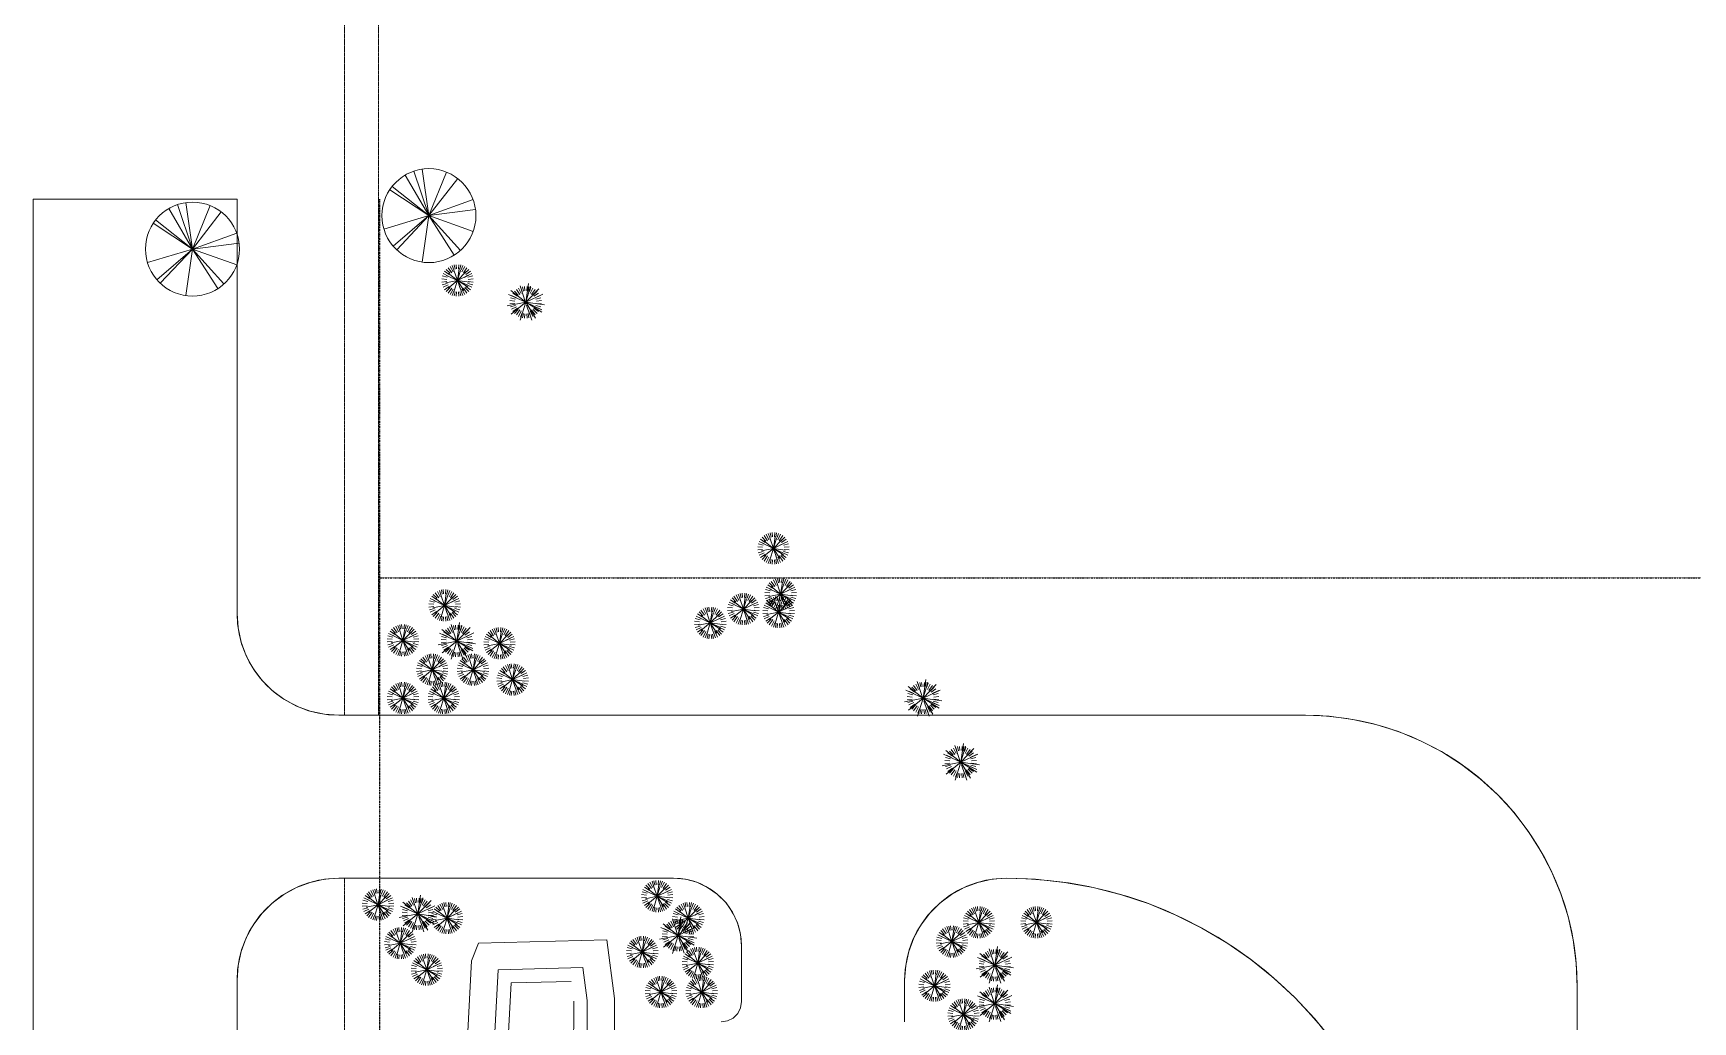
# Model space of a CAD drawing. Header units: inches. Extents: x -1442 to 61540, y -36095 to 93.
# Drawn here: x 20372 to 23303, y -19983 to -18236 of the extents above; entities that cross this region are included whole.
import ezdxf

# ---------------------------------------------------------------- set-up
doc = ezdxf.new("R2010")
doc.units = ezdxf.units.IN
doc.header["$MEASUREMENT"] = 0
doc.header["$XCLIPFRAME"] = 2
doc.linetypes.add('Center 1_4_', pattern=[0.53125, 0.25, -0.09375, 0.09375, -0.09375])
doc.linetypes.add('Hidden 1_8_', pattern=[0.1875, 0.125, -0.0625])
for name, color, linetype, lineweight in [('A-DETL-HDLN', 90, 'Hidden 1_8_', 9), ('BMP', 80, 'Continuous', 9), ('C-TOPO', 7, 'Continuous', 9), ('EOP-EX', 125, 'Continuous', 9), ('EOP-PR', 4, 'Continuous', 9), ('G-ANNO-REFR', 1, 'Continuous', 9), ('L-PLNT', 71, 'Continuous', 9), ('PROP', 3, 'Center 1_4_', 25)]:
    doc.layers.add(name, color=color, linetype=linetype, lineweight=lineweight)
picture_1 = doc.add_image_def('image1.jpg', size_in_pixel=(1920, 1080))

# ---------------------------------------------------------------- blocks, each defined once
blk = doc.blocks.new('RPC Shrub - Thevetia 5_-6_-1519637-Site Locator Map')
at = {"layer": 'L-PLNT'}
for p, q in [((0, 0), (-14.3, 30.1)), ((0, 0), (4.8, 33)), ((0, 0), (-33, 4.8)), ((0, 0), (-28.2, 8.7)), ((-27.9, 2.4), (-20.3, 1.7)), ((-27.4, 5.7), (-19.8, 4.1)), ((-26.5, 9.2), (-18.9, 6.4)), ((-24.9, 12.8), (-15.3, 7.8)), ((0, 0), (-23.8, 23.4)), ((-22.5, 16.6), (-13.5, 10.3)), ((0, 0), (-20.6, -26.2)), ((-19.6, 20), (-12.7, 13.1)), ((-16.3, 22.7), (-10.6, 14.5)), ((0, 0), (-13.9, -30.3)), ((-13.3, 27.8), (-8.6, 18.1)), ((-12.1, 25.3), (-7.9, 16.4)), ((-8, 26.8), (-5.6, 18)), ((-2.9, 27.8), (-2, 19)), ((0, 0), (13.1, 28.4)), ((0, 0), (17.6, 28.3)), ((0, 0), (28.4, 17.5)), ((0, 0), (31.9, -9.8)), ((0, 0), (21, -25.9)), ((0, 0), (6.5, -32.7)), ((2.9, 27.8), (2, 19)), ((4.9, 1.6), (22, 7.4)), ((8, 26.8), (5.6, 18)), ((12.1, 25.3), (7.9, 16.4)), ((16.3, 22.7), (10.6, 14.5)), ((19.6, 20), (12.7, 13.1)), ((22.5, 16.6), (13.5, 10.3)), ((24.9, 12.8), (15.3, 7.8)), ((26.5, 9.2), (18.9, 6.4)), ((27.4, 5.7), (19.8, 4.1)), ((27.9, 2.4), (20.3, 1.7)), ((31.6, 10.7), (20.8, 7.1)), ((-29.1, -10.1), (0.5, -0.2)), ((-27.9, -2.4), (-20.3, -1.7)), ((-27.4, -5.7), (-19.8, -4.1)), ((-26.5, -9.2), (-18.9, -6.4)), ((-24.9, -12.8), (-15.3, -7.8)), ((-22.5, -16.6), (-13.5, -10.3)), ((-19.6, -20), (-12.7, -13.1)), ((-16.3, -22.7), (-10.6, -14.5)), ((-12.1, -25.3), (-7.9, -16.4)), ((-8, -26.8), (-5.6, -18)), ((-2.9, -27.8), (-2, -19)), ((2.9, -27.8), (2, -19)), ((8, -26.8), (5.6, -18)), ((12.1, -25.3), (7.9, -16.4)), ((16.3, -22.7), (10.6, -14.5)), ((19.6, -20), (12.7, -13.1)), ((22.5, -16.6), (13.5, -10.3)), ((24.9, -12.8), (15.3, -7.8)), ((26.5, -9.2), (18.9, -6.4)), ((27.4, -5.7), (19.8, -4.1)), ((27.9, -2.4), (20.3, -1.7))]:
    blk.add_line(p, q, dxfattribs=at)
for start, end in [(0, 180), (180, 0)]:
    blk.add_arc((0, 0), 2, start, end, dxfattribs=at)
blk = doc.blocks.new('RPC Shrub - Acacia  3_-6_-1519636-Site Locator Map')
at = {"layer": 'L-PLNT'}
for p, q in [((-27.9, 2.4), (-20.3, 1.7)), ((-27.4, 5.7), (-19.8, 4.1)), ((-26.5, 9.2), (-18.9, 6.4)), ((-24.9, 12.8), (-15.3, 7.8)), ((-22.5, 16.6), (-13.5, 10.3)), ((0, 0), (-21, 3)), ((-19.6, 20), (-12.7, 13.1)), ((0, 0), (-18, 5.5)), ((-16.3, 22.7), (-10.6, 14.5)), ((0, 0), (-15.1, 14.9)), ((0, 0), (-13.1, -16.7)), ((-12.1, 25.3), (-7.9, 16.4)), ((0, 0), (-9.1, 19.2)), ((0, 0), (-8.9, -19.3)), ((-8.5, 17.7), (-5.5, 11.5)), ((-8, 26.8), (-5.6, 18)), ((-2.9, 27.8), (-2, 19)), ((0, 0), (3, 21)), ((0, 0), (8.3, 18.1)), ((0, 0), (11.2, 18)), ((0, 0), (18, 11.2)), ((0, 0), (20.3, -6.2)), ((0, 0), (13.4, -16.5)), ((0, 0), (4.2, -20.8)), ((2.9, 27.8), (2, 19)), ((3.1, 1), (14, 4.7)), ((8, 26.8), (5.6, 18)), ((12.1, 25.3), (7.9, 16.4)), ((16.3, 22.7), (10.6, 14.5)), ((19.6, 20), (12.7, 13.1)), ((20.1, 6.8), (13.3, 4.5)), ((22.5, 16.6), (13.5, 10.3)), ((24.9, 12.8), (15.3, 7.8)), ((26.5, 9.2), (18.9, 6.4)), ((27.4, 5.7), (19.8, 4.1)), ((27.9, 2.4), (20.3, 1.7)), ((-27.9, -2.4), (-20.3, -1.7)), ((-27.4, -5.7), (-19.8, -4.1)), ((-26.5, -9.2), (-18.9, -6.4)), ((-24.9, -12.8), (-15.3, -7.8)), ((-22.5, -16.6), (-13.5, -10.3)), ((-19.6, -20), (-12.7, -13.1)), ((-18.5, -6.4), (0.3, -0.1)), ((-16.3, -22.7), (-10.6, -14.5)), ((-12.1, -25.3), (-7.9, -16.4)), ((-8, -26.8), (-5.6, -18)), ((-2.9, -27.8), (-2, -19)), ((2.9, -27.8), (2, -19)), ((8, -26.8), (5.6, -18)), ((12.1, -25.3), (7.9, -16.4)), ((16.3, -22.7), (10.6, -14.5)), ((19.6, -20), (12.7, -13.1)), ((22.5, -16.6), (13.5, -10.3)), ((24.9, -12.8), (15.3, -7.8)), ((26.5, -9.2), (18.9, -6.4)), ((27.4, -5.7), (19.8, -4.1)), ((27.9, -2.4), (20.3, -1.7))]:
    blk.add_line(p, q, dxfattribs=at)
for start, end in [(0, 180), (180, 0)]:
    blk.add_arc((0, 0), 2, start, end, dxfattribs=at)
blk = doc.blocks.new('RPC Tree - Deciduous - Hawthorn - 25_ 2-1517972-Site Locator Map')
at = {"layer": 'L-PLNT'}
for q in [(-41.7, 71.7), (-26.5, 78.6), (-11.8, 82.2), (31.2, 76.9), (50.8, 65.6), (-69.3, 45.6), (-65.1, 51.5), (-79.5, -23.9), (-62.9, -54.2), (-56.9, -60.5), (-11.8, -82.2), (78, 28.3), (82.3, 10.6), (44.8, -69.9), (55.6, -61.6), (78.1, -28)]:
    blk.add_line((0, 0), q, dxfattribs=at)
for start, end in [(360, 180), (180, 360)]:
    blk.add_arc((0, 0), 83, start, end, dxfattribs=at)

msp = doc.modelspace()

# ---------------------------------------------------------------- linework, layer by layer
at = {"layer": 'A-DETL-HDLN'}
for p, q in [((20922.2, -19441.1), (20922.2, -16067.1)), ((20982.2, -19441.1), (20982.2, -16067.1)), ((20922.2, -23103.1), (20922.2, -19729.1))]:
    msp.add_line(p, q, dxfattribs=at)
at = {"layer": 'BMP'}
for p, q in [((21158.4, -19843.6), (21385.1, -19838.1)), ((21385.1, -19838.1), (21398.8, -19941.8)), ((21132.1, -20142.4), (21146.1, -19874.9)), ((21180, -20145.9), (21193.4, -19890.8)), ((21193.4, -19890.8), (21343.2, -19887.1)), ((21343.2, -19887.1), (21350.8, -19945)), ((21203.9, -20147.7), (21216.2, -19914.2)), ((21216.2, -19914.2), (21322.2, -19911.6)), ((21326.8, -19946.6), (21325.2, -22799.5)), ((21350.8, -19945), (21349.2, -22808.1)), ((21398.8, -19941.8), (21397.1, -22825.2))]:
    msp.add_line(p, q, dxfattribs=at)
at = {"layer": 'C-TOPO'}
for p, q in [((20732.2, -18529.1), (20372.2, -18529.1)), ((20372.2, -18529.1), (20372.2, -23271.5)), ((20732.2, -19261.1), (20732.2, -18529.1)), ((20734.1, -19286.7), (20732.2, -19261.1)), ((20739.5, -19311.8), (20734.1, -19286.7)), ((20748.5, -19335.9), (20739.5, -19311.8)), ((20760.8, -19358.4), (20748.5, -19335.9)), ((20776.2, -19379), (20760.8, -19358.4)), ((20794.4, -19397.1), (20776.2, -19379)), ((20814.9, -19412.5), (20794.4, -19397.1)), ((20837.5, -19424.8), (20814.9, -19412.5)), ((20861.5, -19433.8), (20837.5, -19424.8)), ((20886.6, -19439.3), (20861.5, -19433.8)), ((20912.2, -19441.1), (20886.6, -19439.3)), ((22619.2, -19441.1), (20912.2, -19441.1)), ((22661.1, -19442.9), (22619.2, -19441.1)), ((22702.6, -19448.4), (22661.1, -19442.9)), ((22743.5, -19457.4), (22702.6, -19448.4)), ((22783.4, -19470), (22743.5, -19457.4)), ((22822.1, -19486.1), (22783.4, -19470)), ((22859.2, -19505.4), (22822.1, -19486.1)), ((22894.6, -19527.9), (22859.2, -19505.4)), ((22927.8, -19553.4), (22894.6, -19527.9)), ((22958.6, -19581.7), (22927.8, -19553.4)), ((22986.9, -19612.5), (22958.6, -19581.7)), ((23012.4, -19645.8), (22986.9, -19612.5)), ((23034.9, -19681.1), (23012.4, -19645.8)), ((23054.3, -19718.2), (23034.9, -19681.1)), ((23070.3, -19756.9), (23054.3, -19718.2)), ((20814.9, -19757.7), (20837.5, -19745.4)), ((20837.5, -19745.4), (20861.5, -19736.4)), ((20861.5, -19736.4), (20886.6, -19730.9)), ((20886.6, -19730.9), (20912.2, -19729.1)), ((20912.2, -19729.1), (21503.2, -19729.1)), ((21503.2, -19729.1), (21524.1, -19730.9)), ((21524.1, -19730.9), (21544.3, -19736.3)), ((21544.3, -19736.3), (21563.2, -19745.2)), ((21563.2, -19745.2), (21580.4, -19757.2)), ((21993.9, -19757.7), (22016.5, -19745.4)), ((22016.5, -19745.4), (22040.5, -19736.4)), ((22040.5, -19736.4), (22065.6, -19730.9)), ((22065.6, -19730.9), (22091.2, -19729.1)), ((22091.2, -19729.1), (22142.6, -19730.9)), ((22142.6, -19730.9), (22193.7, -19736.4)), ((22193.7, -19736.4), (22244.3, -19745.5)), ((22244.3, -19745.5), (22294.1, -19758.3)), ((20776.2, -19791.2), (20794.4, -19773.1)), ((20794.4, -19773.1), (20814.9, -19757.7)), ((21580.4, -19757.2), (21595.2, -19772)), ((21595.2, -19772), (21607.2, -19789.1)), ((21955.2, -19791.2), (21973.4, -19773.1)), ((21973.4, -19773.1), (21993.9, -19757.7)), ((22294.1, -19758.3), (22342.9, -19774.5)), ((22342.9, -19774.5), (22390.3, -19794.2)), ((23082.9, -19796.9), (23070.3, -19756.9)), ((20748.5, -19834.3), (20760.8, -19811.8)), ((20760.8, -19811.8), (20776.2, -19791.2)), ((21607.2, -19789.1), (21616, -19808)), ((21616, -19808), (21621.4, -19828.2)), ((21927.5, -19834.3), (21939.8, -19811.8)), ((21939.8, -19811.8), (21955.2, -19791.2)), ((22390.3, -19794.2), (22436.3, -19817.2)), ((23091.9, -19837.7), (23082.9, -19796.9)), ((20739.5, -19858.4), (20748.5, -19834.3)), ((21385.1, -19838.1), (21158.4, -19843.6)), ((21398.8, -19941.8), (21385.1, -19838.1)), ((21621.4, -19828.2), (21623.2, -19849.1)), ((21918.5, -19858.4), (21927.5, -19834.3)), ((22436.3, -19817.2), (22480.5, -19843.4)), ((23097.4, -19879.3), (23091.9, -19837.7)), ((20734.1, -19883.5), (20739.5, -19858.4)), ((21158.4, -19843.6), (21146.1, -19874.9)), ((21623.2, -19849.1), (21623.2, -19947.1)), ((21913.1, -19883.5), (21918.5, -19858.4)), ((22480.5, -19843.4), (22522.7, -19872.7)), ((20732.2, -19909.1), (20734.1, -19883.5)), ((21146.1, -19874.9), (21132.1, -20142.4)), ((21911.2, -19909.1), (21913.1, -19883.5)), ((22522.7, -19872.7), (22562.7, -19904.9)), ((23099.2, -19921.1), (23097.4, -19879.3)), ((20732.2, -22923.1), (20732.2, -19909.1)), ((21911.2, -19983.1), (21911.2, -19909.1)), ((22562.7, -19904.9), (22600.4, -19940)), ((23099.2, -20774.6), (23099.2, -19921.1)), ((21397.4, -22332.8), (21398.8, -19941.8)), ((21621.5, -19958.2), (21616.4, -19968.3)), ((21623.2, -19947.1), (21621.5, -19958.2)), ((22600.4, -19940), (22635.4, -19977.6)), ((21598.4, -19981.3), (21587.2, -19983.1)), ((21608.4, -19976.2), (21598.4, -19981.3)), ((21616.4, -19968.3), (21608.4, -19976.2)), ((22635.4, -19977.6), (22667.6, -20017.6))]:
    msp.add_line(p, q, dxfattribs=at)
at = {"layer": 'EOP-EX'}
for p, q in [((20732.2, -19261.1), (20732.2, -18529.1)), ((20732.2, -22923.1), (20732.2, -19909.1))]:
    msp.add_line(p, q, dxfattribs=at)
at = {"layer": 'EOP-PR'}
for p, q in [((22619.2, -19441.1), (20912.2, -19441.1)), ((21503.2, -19729.1), (20912.2, -19729.1)), ((21623.2, -19947.1), (21623.2, -19849.1)), ((21911.2, -19909.1), (21911.2, -19983.1)), ((23099.2, -19921.1), (23099.2, -20929.3))]:
    msp.add_line(p, q, dxfattribs=at)
for centre, radius, start, end in [((20912.2, -19261.1), 180, 180, 270), ((22619.2, -19921.1), 480, 0, 90), ((20912.2, -19909.1), 180, 90, 180), ((21503.2, -19849.1), 120, 0, 90), ((22091.2, -19909.1), 180, 90, 180), ((22091.2, -20449.1), 720, 0, 90)]:
    msp.add_arc(centre, radius, start, end, dxfattribs=at)
at = {"layer": 'PROP'}
for p, q in [((20984.2, -23518.2), (20984.2, -18529.1)), ((20984.2, -19198.2), (27007.5, -19198.2))]:
    msp.add_line(p, q, dxfattribs=at)

# ---------------------------------------------------------------- block references
at = {"layer": 'L-PLNT'}
for p in [(21071.1, -18558.1), (20653.6, -18617.2)]:
    msp.add_blockref('RPC Tree - Deciduous - Hawthorn - 25_ 2-1517972-Site Locator Map', p, dxfattribs=at)
at = {"layer": 'L-PLNT', "rotation": 270}
for name, p in [('RPC Shrub - Acacia  3_-6_-1519636-Site Locator Map', (21121.6, -18672.7)), ('RPC Shrub - Thevetia 5_-6_-1519637-Site Locator Map', (21242.1, -18711.2)), ('RPC Shrub - Acacia  3_-6_-1519636-Site Locator Map', (21679.5, -19146.1)), ('RPC Shrub - Acacia  3_-6_-1519636-Site Locator Map', (21098.8, -19247)), ('RPC Shrub - Acacia  3_-6_-1519636-Site Locator Map', (21626.5, -19253.3)), ('RPC Shrub - Acacia  3_-6_-1519636-Site Locator Map', (21692.3, -19226.9)), ('RPC Shrub - Acacia  3_-6_-1519636-Site Locator Map', (21568.1, -19277.9)), ('RPC Shrub - Acacia  3_-6_-1519636-Site Locator Map', (21688.7, -19258.6)), ('RPC Shrub - Acacia  3_-6_-1519636-Site Locator Map', (21025.3, -19308.7)), ('RPC Shrub - Thevetia 5_-6_-1519637-Site Locator Map', (21120.3, -19309.9)), ('RPC Shrub - Acacia  3_-6_-1519636-Site Locator Map', (21195.7, -19314)), ('RPC Shrub - Acacia  3_-6_-1519636-Site Locator Map', (21077, -19360.7)), ('RPC Shrub - Acacia  3_-6_-1519636-Site Locator Map', (21149, -19360.7)), ('RPC Shrub - Acacia  3_-6_-1519636-Site Locator Map', (21219, -19378.1)), ('RPC Shrub - Acacia  3_-6_-1519636-Site Locator Map', (21025.3, -19410.7)), ('RPC Shrub - Acacia  3_-6_-1519636-Site Locator Map', (21097.3, -19410.7)), ('RPC Shrub - Thevetia 5_-6_-1519637-Site Locator Map', (21943.7, -19410.8)), ('RPC Shrub - Thevetia 5_-6_-1519637-Site Locator Map', (22010.3, -19523.9)), ('RPC Shrub - Acacia  3_-6_-1519636-Site Locator Map', (20981.2, -19775.8)), ('RPC Shrub - Acacia  3_-6_-1519636-Site Locator Map', (21474.3, -19761)), ('RPC Shrub - Thevetia 5_-6_-1519637-Site Locator Map', (21051.5, -19792.2)), ('RPC Shrub - Acacia  3_-6_-1519636-Site Locator Map', (21103.2, -19799.6)), ('RPC Shrub - Acacia  3_-6_-1519636-Site Locator Map', (21529.2, -19799.6)), ('RPC Shrub - Acacia  3_-6_-1519636-Site Locator Map', (22042.3, -19807.1)), ('RPC Shrub - Acacia  3_-6_-1519636-Site Locator Map', (22144.2, -19807.1)), ('RPC Shrub - Thevetia 5_-6_-1519637-Site Locator Map', (21511.1, -19830)), ('RPC Shrub - Acacia  3_-6_-1519636-Site Locator Map', (21994.9, -19841)), ('RPC Shrub - Acacia  3_-6_-1519636-Site Locator Map', (21020.5, -19843.9)), ('RPC Shrub - Acacia  3_-6_-1519636-Site Locator Map', (21447.9, -19859.6)), ('RPC Shrub - Acacia  3_-6_-1519636-Site Locator Map', (21067.4, -19890.7)), ('RPC Shrub - Acacia  3_-6_-1519636-Site Locator Map', (21546.1, -19879)), ('RPC Shrub - Thevetia 5_-6_-1519637-Site Locator Map', (22070.4, -19882.8)), ('RPC Shrub - Acacia  3_-6_-1519636-Site Locator Map', (21964.1, -19919.2)), ('RPC Shrub - Acacia  3_-6_-1519636-Site Locator Map', (21480.9, -19930.3)), ('RPC Shrub - Acacia  3_-6_-1519636-Site Locator Map', (21552.9, -19930.3)), ('RPC Shrub - Thevetia 5_-6_-1519637-Site Locator Map', (22070.4, -19950.7)), ('RPC Shrub - Acacia  3_-6_-1519636-Site Locator Map', (22015.1, -19970.1))]:
    msp.add_blockref(name, p, dxfattribs=at)

# ---------------------------------------------------------------- pictures from other files: only their frames are drawn
at = {"layer": 'G-ANNO-REFR'}
image = msp.add_image(picture_1, insert=(-1646.7, -39288.8), size_in_units=(58514.3, 32914.3), dxfattribs=at)
image.set_boundary_path([(6.221, 974.7155), (6.221, 84.0795), (1848.55, 84.0795), (1848.55, 974.7155), (6.221, 974.7155)])
image.dxf.flags = 15

doc.saveas('drawing.dxf')
